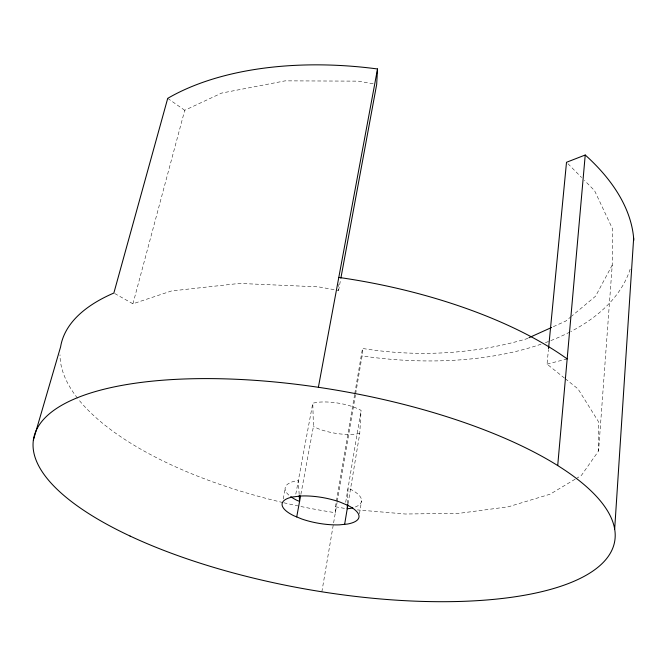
<?xml version="1.0" encoding="UTF-8"?>
<svg xmlns="http://www.w3.org/2000/svg" width="667" height="667" viewBox="0 0 667 667"><rect width="100%" height="100%" fill="white"/><g stroke="black" fill="none" stroke-linecap="round" stroke-linejoin="round"><path stroke-width="0.5" stroke-dasharray="3.33 2.5" d="M576.005 478.681L581.357 475.471L598.582 450.95L612.223 265.099L612.665 229.14L594.539 190.595L584.475 180.432M354.636 394.422L335.434 506.762L335.343 512.723A284.392 116.425 10 0 1 283.817 502.768M114.724 293.53L132.933 303.793L171.511 290.962L239.386 283.425L318.476 286.868L338.603 290.445L338.694 284.434M347.432 503.61L348.041 488.202L350.784 489.386A38.769 13.382 10 0 1 354.502 507.279M355.628 393.855L362.089 355.936L362.498 348.457C416.858 357.195 473.153 354.394 526.105 338.994L527.997 338.144M348.074 503.668L359.755 433.467L361.072 410.347L355.97 407.912A37.644 15.108 10 0 0 317.926 402.243L312.79 403.151L295.331 496.657M564.515 378.106L547.04 364.124L548.441 349.633M359.488 513.74L361.572 500.834M345.681 502.326L361.072 410.347M354.811 393.397L362.498 348.457M321.853 591.787L337.093 502.476M337.269 501.451L355.453 394.881M300.892 494.33L313.423 426.505L312.79 403.151M338.603 290.445L340.679 279.223M283.225 498.949L285.109 489.103M132.933 303.793L184.734 110.297L221.627 93.08L285.201 80.849L358.254 81.141L373.612 83.875M612.223 265.099L595.573 296.198L572.069 315.816M571.286 316.475L565.799 321.052L552.568 327.03M575.112 479.214L550.133 494.189L508.354 506.787L459.179 513.315L405.353 514.015L357.42 509.905M547.04 364.124L567.167 358.913M359.755 433.467L354.711 434.242A37.644 15.108 10 0 1 318.409 428.789L313.423 426.505M335.434 506.762L346.298 508.688M167.717 98.357L184.734 110.297M565.316 378.739L578.022 388.903L598.366 421.519L598.582 450.95M567.951 163.732L581.599 177.522M299.166 494.48L298.324 480.599L295.623 480.949A38.769 13.382 10 0 0 289.912 496.015M630.173 269.118A263.765 142.963 10 0 1 570.785 331.574M569.826 332.066A263.765 142.963 10 0 1 544.981 342.805M541.054 344.189A263.765 142.963 10 0 1 362.089 355.936M282.825 502.534A284.392 116.425 10 0 1 78.131 398.974M77.48 398.141A284.392 116.425 10 0 1 59.988 354.769"/><path stroke-width="1" d="M347.39 504.644L347.232 508.754L349.917 508.454A38.769 13.382 10 0 0 352.776 507.804M33.35 440.178L60.614 346.832A284.392 116.425 10 0 1 113.857 293.038L167.717 98.357A263.765 142.963 10 0 1 377.514 68.968L376.68 84.417L340.862 278.206M614.674 529.073L633.65 238.211M557.712 465.558L585.234 155.011L566.508 162.281L548.541 348.599M344.639 524.337L347.907 504.686M296.715 516.925L300.517 496.356M318.384 387.285L377.514 68.968M528.939 337.719L551.626 327.464M299.225 495.473L299.583 501.417L296.89 500.3A38.769 13.382 10 0 1 290.737 496.64M585.234 155.011A263.765 142.963 10 0 1 633.8 240.337M338.794 277.414A284.392 116.425 10 0 1 567.167 358.913M300.592 496.023L292.613 496.982A39.003 13.015 10 0 0 294.005 515.824L301.918 519.051A39.003 13.015 10 0 0 339.461 524.854L347.332 524.07A39.003 13.015 10 0 0 348.099 505.511L340.003 502.076A39.003 13.015 10 0 0 300.592 496.023M130.048 536.035A295.047 100.625 10 0 0 609.046 555.261A295.047 100.625 10 0 0 233.258 379.148A295.047 100.625 10 0 0 130.048 536.035"/></g></svg>
